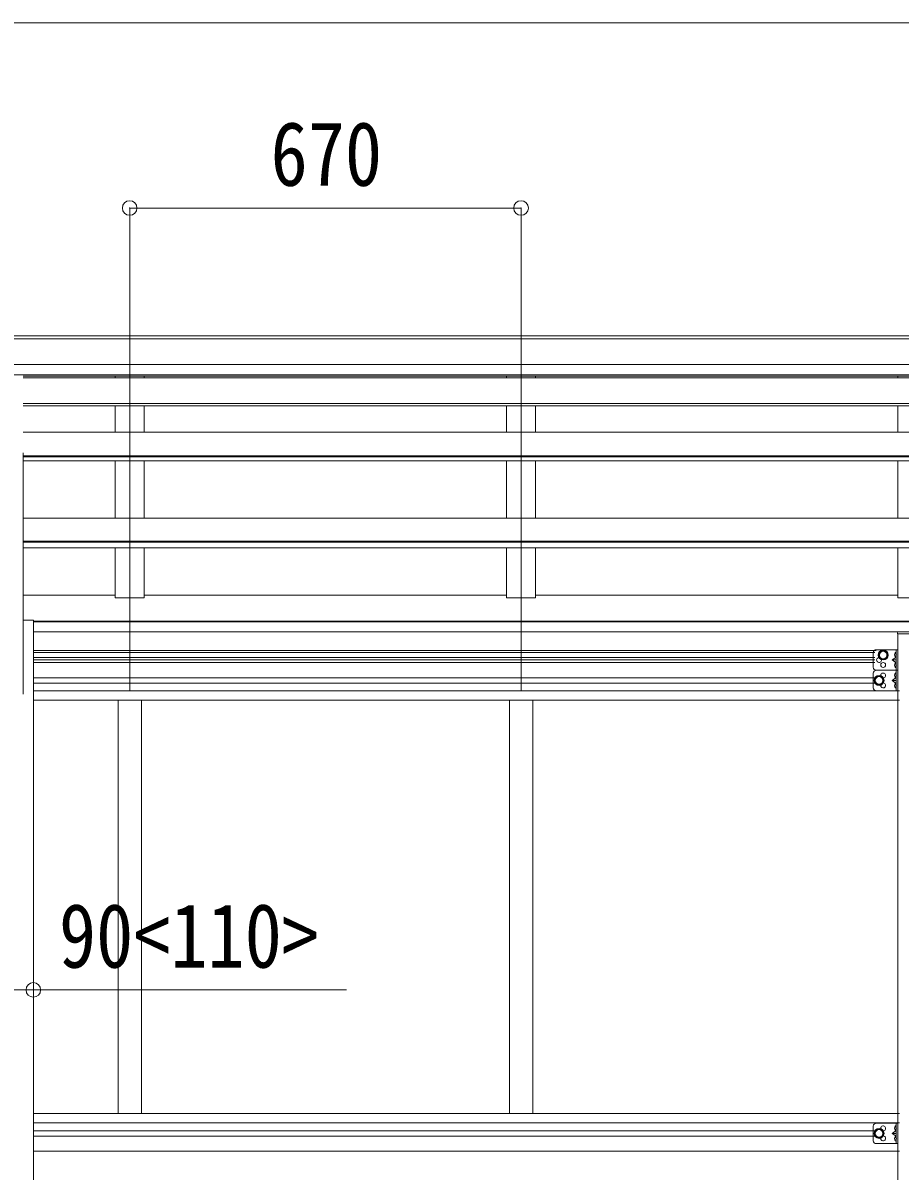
# Model space of a CAD drawing. Units: millimetres at full size, sheet at 1:25; details may follow other scales. Extents: x -6988 to 7066, y -4877 to 4823.
# Drawn here: x 877 to 2379, y 273 to 2238 of the extents above; entities that cross this region are included whole.
import ezdxf
from ezdxf.enums import TextEntityAlignment as Align

# ---------------------------------------------------------------- set-up
doc = ezdxf.new("R2010")
doc.units = ezdxf.units.MM
doc.header["$LTSCALE"] = 25
doc.header["$PDMODE"] = 32
doc.header["$PDSIZE"] = 25
for name, color, linetype, lineweight in [('0-1_本体', 4, 'Continuous', 9), ('0-8_PARTS2', 2, 'Continuous', 9), ('0-A_寸法', 6, 'Continuous', 9), ('1-1_GLASS', 4, 'Continuous', 9), ('1-2_GLASS_SEAL', 7, 'Continuous', 9)]:
    doc.layers.add(name, color=color, linetype=linetype, lineweight=lineweight)
doc.styles.add('ＭＳ ゴシック', font='')
doc.styles.get('ＭＳ ゴシック').set_extended_font_data('MS Gothic')

msp = doc.modelspace()

# ---------------------------------------------------------------- linework, layer by layer
at = {"layer": '0-1_本体'}
for p, q in [((-273.37, 1702.42), (5073.63, 1702.42)), ((-273.37, 1697.07), (5073.63, 1697.07)), ((-273.37, 1653.54), (5073.63, 1653.54)), ((-273.37, 1635.87), (5073.63, 1635.87)), ((877.63, 1633.5), (3922.63, 1633.5)), ((1035.13, 1630.35), (1035.13, 1633.5)), ((1085.13, 1630.35), (1085.13, 1633.5)), ((1705.13, 1630.35), (1705.13, 1633.5)), ((1755.13, 1630.35), (1755.13, 1633.5)), ((2375.13, 1630.35), (2375.13, 1633.5)), ((877.63, 1630.35), (3922.63, 1630.35)), ((877.63, 1586.87), (3922.63, 1586.87)), ((877.63, 1582.79), (3922.63, 1582.79)), ((1035.13, 1537.64), (1035.13, 1582.79)), ((1085.13, 1537.64), (1085.13, 1582.79)), ((1705.13, 1537.64), (1705.13, 1582.79)), ((1755.13, 1537.64), (1755.13, 1582.79)), ((2375.13, 1537.64), (2375.13, 1582.79)), ((877.63, 1537.64), (3922.63, 1537.64)), ((877.63, 1089.44), (877.63, 1502.08)), ((877.63, 1496.9), (3922.63, 1496.9)), ((877.63, 1495.41), (3922.63, 1495.41)), ((877.63, 1488.62), (3922.63, 1488.62)), ((1035.13, 1390.33), (1035.13, 1488.62)), ((1085.13, 1390.33), (1085.13, 1488.62)), ((1705.13, 1390.33), (1705.13, 1488.62)), ((1755.13, 1390.33), (1755.13, 1488.62)), ((2375.13, 1390.33), (2375.13, 1488.62)), ((877.53, 1390.33), (3922.63, 1390.33)), ((877.47, 1351.12), (3922.63, 1351.12)), ((877.53, 1339.98), (3922.63, 1339.98)), ((877.55, 1349.64), (3922.63, 1349.64)), ((1035.13, 1339.98), (1035.13, 1253.91)), ((1085.13, 1339.98), (1085.13, 1253.91)), ((1705.13, 1339.98), (1705.13, 1253.91)), ((1755.13, 1339.98), (1755.13, 1253.91)), ((2375.13, 1339.98), (2375.13, 1253.91)), ((877.4, 1258.71), (1035.13, 1258.71)), ((1705.13, 1258.71), (1085.13, 1258.71)), ((2375.13, 1258.71), (1755.13, 1258.71)), ((1035.13, 1253.91), (1085.13, 1253.91)), ((1705.13, 1253.91), (1755.13, 1253.91)), ((2375.13, 1253.91), (2425.13, 1253.91)), ((877.63, 1215.82), (895.33, 1215.82)), ((895.33, 1215.82), (895.33, -1660.56)), ((895.33, 1214.4), (3904.8, 1214.4)), ((895.33, 1213.02), (3904.93, 1213.02)), ((895.33, 1195.84), (3904.93, 1195.84))]:
    msp.add_line(p, q, dxfattribs=at)
at = {"layer": '0-8_PARTS2'}
for p, q in [((1060.13, 1095.64), (1060.13, 1758.17)), ((1730.13, 1095.64), (1730.13, 1758.17))]:
    msp.add_line(p, q, dxfattribs=at)
at = {"layer": '0-A_寸法'}
for p, q in [((-299.87, 2237.8), (5100.13, 2237.8)), ((1060.13, 1921.18), (1060.13, 1692.17)), ((1060.13, 1921.18), (1730.13, 1921.18)), ((1730.13, 1921.18), (1730.13, 1692.17)), ((805.13, 583.38), (895.13, 583.38)), ((895.13, 583.38), (1431.23, 583.38))]:
    msp.add_line(p, q, dxfattribs=at)
for p in [(1060.13, 1921.18), (1730.13, 1921.18), (895.13, 583.38)]:
    msp.add_point(p, dxfattribs=at)
at = {"layer": '1-1_GLASS'}
for p, q in [((2375.13, 1192.79), (2375.13, -1360.56)), ((895.33, 1164.33), (2337.92, 1164.33)), ((895.33, 1160.83), (2335.92, 1160.83)), ((895.33, 1151.83), (2335.92, 1151.83)), ((895.33, 1148.33), (2335.92, 1148.33)), ((2335.92, 1143.33), (895.33, 1143.33)), ((895.33, 1117.33), (2335.92, 1117.33)), ((895.33, 1108.33), (2335.92, 1108.33)), ((895.33, 1094.83), (2377.92, 1094.83)), ((895.33, 1078.83), (2377.92, 1078.83)), ((1040.13, 1079.33), (1040.13, 371.83)), ((1080.13, 1079.33), (1080.13, 371.83)), ((1710.13, 1078.83), (1710.13, 371.83)), ((1750.13, 1078.83), (1750.13, 371.83)), ((895.13, 371.83), (2377.92, 371.83)), ((895.13, 355.83), (2377.92, 355.83)), ((895.13, 342.33), (2335.92, 342.33)), ((895.13, 333.33), (2335.92, 333.33)), ((895.13, 307.33), (2377.92, 307.33))]:
    msp.add_line(p, q, dxfattribs=at)
at = {"layer": '1-2_GLASS_SEAL'}
for p, q in [((2374.63, 1194.29), (2374.63, 1192.79)), ((2425.63, 1192.79), (2374.63, 1192.79)), ((2424.13, 1195.79), (2376.13, 1195.79)), ((2333.13, 1160.33), (2333.13, 1135.33)), ((2338.13, 1165.33), (2375.13, 1165.33)), ((2372.13, 1160.83), (2371.33, 1160.69)), ((2372.63, 1165.33), (2372.63, 1130.33)), ((2375.13, 1165.33), (2375.13, 1130.33)), ((2372.63, 1147.83), (2365.63, 1147.83)), ((2372.13, 1152.83), (2371.33, 1152.97)), ((2372.13, 1142.83), (2371.33, 1142.69)), ((2372.13, 1152.83), (2372.63, 1152.92)), ((2333.13, 1125.33), (2333.13, 1100.33)), ((2338.13, 1130.33), (2375.13, 1130.33)), ((2372.13, 1134.83), (2371.33, 1134.97)), ((2372.13, 1125.83), (2371.33, 1125.69)), ((2372.13, 1134.83), (2372.63, 1134.92)), ((2372.63, 1130.33), (2372.63, 1095.33)), ((2372.63, 1112.83), (2365.63, 1112.83)), ((2372.13, 1117.83), (2371.33, 1117.97)), ((2372.13, 1107.83), (2371.33, 1107.69)), ((2372.13, 1117.83), (2372.63, 1117.92)), ((2338.13, 1095.33), (2375.13, 1095.33)), ((2372.13, 1099.83), (2371.33, 1099.97)), ((2372.13, 1099.83), (2372.63, 1099.92)), ((2338.13, 355.33), (2375.13, 355.33)), ((2372.63, 355.33), (2372.63, 320.33)), ((2375.13, 355.33), (2375.13, 320.33)), ((2333.13, 350.33), (2333.13, 325.33)), ((2372.63, 337.83), (2365.63, 337.83)), ((2372.13, 350.83), (2371.33, 350.69)), ((2372.13, 342.83), (2371.33, 342.97)), ((2372.13, 342.83), (2372.63, 342.92)), ((2338.13, 320.33), (2375.13, 320.33)), ((2372.13, 332.83), (2371.33, 332.69)), ((2372.13, 324.83), (2371.33, 324.97)), ((2372.13, 324.83), (2372.63, 324.92))]:
    msp.add_line(p, q, dxfattribs=at)
for points in [[(2350.13, 1148.82), (2356.63, 1152.57), (2356.63, 1160.08), (2350.13, 1163.83), (2343.63, 1160.08), (2343.63, 1152.57)], [(2343.13, 1105.32), (2349.63, 1109.07), (2349.63, 1116.58), (2343.13, 1120.33), (2336.63, 1116.58), (2336.63, 1109.07)], [(2343.13, 330.32), (2349.63, 334.07), (2349.63, 341.58), (2343.13, 345.33), (2336.63, 341.58), (2336.63, 334.07)]]:
    msp.add_lwpolyline(points, close=True, dxfattribs=at)
for points in [[(2373.01, 1156.83), (2372.38, 1158.01), (2370.15, 1159.13)], [(2372.13, 1152.83), (2372.13, 1160.83), (2372.63, 1160.74), (2372.63, 1152.92)], [(2372.63, 1152.83), (2365.63, 1147.83), (2372.63, 1142.83)], [(2373.01, 1156.83), (2372.38, 1155.64), (2370.15, 1154.53)], [(2373.01, 1138.83), (2372.38, 1140.01), (2370.15, 1141.13)], [(2372.13, 1134.83), (2372.13, 1142.83), (2372.63, 1142.74), (2372.63, 1134.92)], [(2338.13, 1130.33), (2375.13, 1130.33), (2375.13, 1095.33)], [(2373.01, 1138.83), (2372.38, 1137.64), (2370.15, 1136.53)], [(2373.01, 1121.83), (2372.38, 1123.01), (2370.15, 1124.13)], [(2373.01, 1121.83), (2372.38, 1120.64), (2370.15, 1119.53)], [(2372.13, 1117.83), (2372.13, 1125.83), (2372.63, 1125.74), (2372.63, 1117.92)], [(2372.63, 1117.83), (2365.63, 1112.83), (2372.63, 1107.83)], [(2373.01, 1103.83), (2372.38, 1105.01), (2370.15, 1106.13)], [(2373.01, 1103.83), (2372.38, 1102.64), (2370.15, 1101.53)], [(2372.13, 1099.83), (2372.13, 1107.83), (2372.63, 1107.74), (2372.63, 1099.92)], [(2372.63, 342.83), (2365.63, 337.83), (2372.63, 332.83)], [(2373.01, 346.83), (2372.38, 348.01), (2370.15, 349.13)], [(2373.01, 346.83), (2372.38, 345.64), (2370.15, 344.53)], [(2372.13, 342.83), (2372.13, 350.83), (2372.63, 350.74), (2372.63, 342.92)], [(2373.01, 328.83), (2372.38, 330.01), (2370.15, 331.13)], [(2373.01, 328.83), (2372.38, 327.64), (2370.15, 326.53)], [(2372.13, 324.83), (2372.13, 332.83), (2372.63, 332.74), (2372.63, 324.92)]]:
    msp.add_lwpolyline(points, dxfattribs=at)
for centre, radius in [((2350.13, 1156.33), 8.5), ((2350.13, 1156.33), 7.5), ((2350.13, 1156.33), 6.5), ((2350.13, 1139.33), 4.25), ((2343.13, 1112.83), 8.5), ((2343.13, 1112.83), 7.5), ((2343.13, 1112.83), 6.5), ((2343.13, 337.83), 8.5), ((2343.13, 337.83), 7.5), ((2343.13, 337.83), 6.5)]:
    msp.add_circle(centre, radius, dxfattribs=at)
for centre, radius, start, end in [((2376.13, 1194.29), 1.5, 90, 180), ((2338.13, 1160.33), 5, 90, 180), ((2376.23, 1156.83), 6.5, 147.94412, 212.05588), ((2371.48, 1159.8), 0.9, 100, 147.94412), ((2343.13, 1147.83), 4.25, 94.76077, 6.29431), ((2376.23, 1138.83), 6.5, 147.94412, 212.05588), ((2371.48, 1153.86), 0.9, 212.05588, 260), ((2371.48, 1141.8), 0.9, 100, 147.94412), ((2338.13, 1135.33), 5, 180, 270), ((2338.13, 1125.33), 5, 90, 180), ((2350.13, 1121.33), 4.25, 274.76077, 186.29431), ((2376.23, 1121.83), 6.5, 147.94412, 212.05588), ((2371.48, 1135.86), 0.9, 212.05588, 260), ((2371.48, 1124.8), 0.9, 100, 147.94412), ((2338.13, 1100.33), 5, 180, 270), ((2350.13, 1104.33), 4.25, 173.70569, 85.23923), ((2376.23, 1103.83), 6.5, 147.94412, 212.05588), ((2371.48, 1118.86), 0.9, 212.05588, 260), ((2371.48, 1106.8), 0.9, 100, 147.94412), ((2371.48, 1100.86), 0.9, 212.05588, 260), ((2338.13, 350.33), 5, 90, 180), ((2350.13, 346.33), 4.25, 274.76077, 186.29431), ((2376.23, 346.83), 6.5, 147.94412, 212.05588), ((2371.48, 349.8), 0.9, 100, 147.94412), ((2371.48, 343.86), 0.9, 212.05588, 260), ((2338.13, 325.33), 5, 180, 270), ((2350.13, 329.33), 4.25, 173.70569, 85.23923), ((2376.23, 328.83), 6.5, 147.94412, 212.05588), ((2371.48, 331.8), 0.9, 100, 147.94412), ((2371.48, 325.86), 0.9, 212.05588, 260)]:
    msp.add_arc(centre, radius, start, end, dxfattribs=at)

# ---------------------------------------------------------------- texts
at = {"layer": '0-A_寸法', "color": 7, "style": 'ＭＳ ゴシック', "width": 0.85}
for s, p in [('670', (1301.38, 1926.18)), ('90<110>', (939.01, 588.38))]:
    msp.add_text(s, height=110, dxfattribs=at).set_placement(p, align=Align.BOTTOM_LEFT)

doc.saveas('drawing.dxf')
